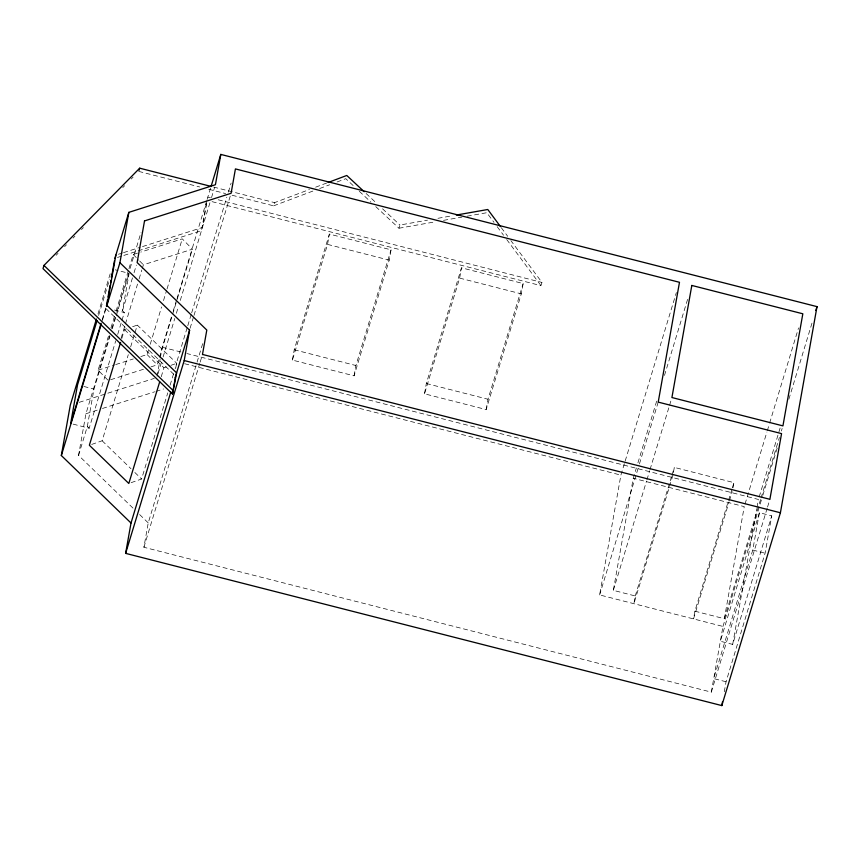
<?xml version="1.0" encoding="UTF-8"?>
<svg xmlns="http://www.w3.org/2000/svg" width="860" height="860" viewBox="0 0 860 860"><rect width="100%" height="100%" fill="white"/><g stroke="black" fill="none" stroke-linecap="round" stroke-linejoin="round"><path stroke-width="0.64" stroke-dasharray="4.3 3.22" d="M132.956 508.077L78.55 455.37L85.946 413.735L109.768 335.325M78.55 455.37L87.333 426.442L93.977 389.053L109.983 336.346M121.991 320.253L124.334 312.535L122.485 310.75L129.129 273.362L115.208 269.814M157.068 376.25L160.111 359.104M160.347 357.781L162.218 347.236L171.591 316.383M767.163 508.303L711.317 692.128L143.9 547.261L148.232 522.88L196.66 363.479M175.698 368.155L176.838 361.738L187.383 327.036M206.378 202.971L201.466 230.663L122.539 255.839M206.658 203.713L202.444 227.448L141.341 246.949M292.389 360.082L294.227 349.773L329.369 234.081L391.053 249.83L389.214 260.128L354.073 375.831L292.389 360.082L327.542 244.391L329.369 234.081M354.073 375.831L355.9 365.521L391.053 249.83M424.496 393.805L426.323 383.506L461.476 267.804L523.149 283.553L521.321 293.862L486.169 409.553L424.496 393.805L459.648 278.113L461.476 267.804M486.169 409.553L488.007 399.244L523.149 283.553M711.317 692.128L722.98 626.435L599.624 594.937L620.899 475.118L624.801 462.261M672.95 475.139L633.895 603.688L635.26 595.958L613.33 590.358L633.239 478.267L636.357 467.99M673.401 472.559L674.315 467.41L733.935 482.632L733.021 487.792M731.989 489.06L694.88 611.18L693.515 618.91L729.054 501.928M694.88 611.18L724.346 618.705L744.255 506.615L633.239 478.267M724.27 691.795L726.055 681.754L765.11 553.206L771.742 515.85L759.401 512.7L720.347 641.248L732.688 644.398L771.742 515.85M732.688 644.398L756.779 508.679M757.015 507.368L758.413 499.456L186.889 353.535M726.055 681.754L713.714 678.604L752.769 550.056L759.401 512.7M97.997 313.911L110.886 271.491M98.62 315.437L109.553 279.446M102.297 319.382L105.812 307.815M102.34 320.554L106.242 307.697M143.437 369.273L108.242 380.496L98.094 370.187L108.639 335.475M110.983 327.757L114.498 316.19M116.068 311.051L128.559 269.911M128.957 268.632L133.246 254.485L139.535 252.485M111.714 328.896L115.229 317.329M116.799 312.18L128.516 273.62M130.075 268.481L141.008 232.479M112.327 328.638L115.842 317.071M116.24 315.781L128.731 274.652M122.485 310.75L132.505 277.769M134.053 272.695L136.364 265.084M73.132 424.13L89.182 428.237L115.745 340.818M117.691 334.389L121.593 321.533M121.131 338.077L125.044 325.22M125.431 323.94L137.535 284.09M139.105 278.952L141.835 269.954M142.222 268.664L143.394 264.805L192.414 249.174L182.266 238.854L140.793 252.087M121.776 338.55L124.506 329.552L127.989 328.337M91.676 444.437L102.136 440.782L128.301 354.653M130.645 346.935L137.278 325.091L176.741 363.318L175.171 368.456M140.836 356.545L147.114 354.546L148.683 349.407M150.242 344.258L161.562 306.977M163.518 300.559L166.647 290.271M167.033 288.981L182.266 238.854M173.15 311.245L176.666 299.678M177.063 298.388L206.744 200.692M207.131 199.402L210.646 187.835M150.984 366.865L157.262 364.866L159.218 358.437M159.605 357.147L192.414 249.174M158.003 373.702L162.69 358.287M163.088 356.997L174.795 318.437M176.364 313.287L178.31 306.859M180.267 300.43L209.947 202.734M211.517 197.596L214.634 187.319M161.228 376.777L163.959 367.779L169.764 365.747M187.77 325.746L191.285 314.179M191.673 312.889L226.825 197.198M228.394 192.059L231.125 183.062M131.139 482.664L141.588 479.009L167.754 392.88M170.097 385.162L173.612 373.595M190.081 328.273L193.597 316.706M193.984 315.416L231.093 193.296M197.048 362.189L203.293 341.624M143.9 547.261L199.746 363.436M200.143 362.146L202.487 354.438M232.103 195.242L273.609 205.841L274.576 202.627L309.428 189.523M375.766 206.615L398.965 228.233L399.943 225.019L427.474 220.16M212.054 201.659L540.983 285.649L541.961 282.435L510.894 240.606M625.198 460.981L676.358 292.583M637.926 462.841L656.664 401.136M664.479 375.433L687.914 298.302M599.624 594.937L639.077 465.11M639.464 463.819L658.212 402.114M613.33 590.358L646.526 481.095M646.924 479.805L649.655 470.807M650.042 469.528L669.188 406.533M669.574 405.254L671.531 398.825M635.26 595.958L671.585 476.408M671.972 475.128L674.315 467.41M732.376 487.77L733.935 482.632M729.441 500.649L732.172 491.651M745.029 504.046L766.905 432.053M767.292 430.774L769.249 424.346M769.635 423.055L798.542 327.929M759.197 496.887L780.289 427.474M788.878 399.19L812.7 320.78M724.346 618.705L760.67 499.155M761.068 497.875L779.418 437.45M781.375 431.021L782.149 428.452M722.98 626.435L762.422 496.607M762.82 495.317L777.268 447.759M767.55 507.024L769.893 499.305M56.136 255.269L58.018 253.367M64.586 246.691L66.456 244.788M73.035 238.112L74.906 236.21M81.474 229.534L83.356 227.631M122.765 187.598L124.646 185.696M131.214 179.02L133.096 177.117M315.652 187.179L326.854 182.965M273.609 205.841L313.438 190.855M319.662 188.523L329.616 184.771M337.088 181.965L345.795 178.686L354.492 186.803M132.633 326.714L137.278 325.091M170.925 365.339L176.741 363.318M118.422 254.259L122.238 253.033M123.517 252.636L140.062 247.347M117.444 257.473L121.26 256.248M98.094 370.187L114.434 364.973M115.692 364.565L133.289 358.953M79.174 402.34L154.284 378.379M85.946 413.735L97.395 410.08M102.49 408.457L154.682 391.805M155.961 391.397L163.594 388.967M437.966 218.3L452.381 215.752M398.965 228.233L435.676 221.751M443.545 220.353L461.895 217.118M467.141 216.182L486.814 212.71L493.984 222.364M213.624 187.061L274.576 202.627M138.729 171.398L199.681 186.964M208.754 189.275L225.621 193.586M207.83 197.123L210.431 197.789M218.225 199.778L541.961 282.435M327.542 244.391L389.214 260.128M459.648 278.113L521.321 293.862M294.227 349.773L355.9 365.521M426.323 383.506L488.007 399.244M114.455 310.019L124.334 312.535M162.218 347.236L181.75 352.224M184.631 363.726L620.899 475.118M752.769 550.056L765.11 553.206M83.85 386.473L93.977 389.053M366.102 193.489L376.744 203.401M382.539 208.808L399.943 225.019M359.329 191.307L370.929 202.111M105.963 308.622L173.731 374.283M124.506 329.552L163.959 367.779M87.333 426.442L89.182 428.237M102.136 440.782L130.999 468.754M134.848 472.484L141.588 479.009M139.632 514.559L148.232 522.88M133.246 254.485L138.782 260.118M139.707 261.053L143.394 264.805M147.114 354.546L157.262 364.866M501.326 227.728L507.701 236.317M497.166 226.653L503.541 235.231M506.733 239.531L540.983 285.649"/><path stroke-width="1.29" d="M211.044 186.555L220.805 154.413L817 306.633L780.407 512.764L721.82 705.587L125.624 553.367L131.01 523.03L61.329 455.52L70.273 405.178L96.438 319.049M111.306 276.888L111.768 274.318M106.414 306.042L107.564 299.592M108.027 297.012L110.091 285.391M110.542 282.811L111.005 280.231M111.456 277.64L114.444 260.859M115.874 255.065L106.941 305.408L176.612 372.917L172.462 394.041L43 268.621L43.978 265.407L139.696 168.184L211.033 186.394M106.629 306.407L119.916 262.708L128.85 212.355L215.419 184.739L220.805 154.413M172.462 394.041L172.914 391.483M173.365 388.924L175.408 377.411M125.624 553.367L184.201 360.544L189.587 330.219L119.916 262.708M721.82 705.587L722.486 701.824M139.051 170.323L139.696 168.184M114.788 258.634L128.85 212.355M97.051 320.587L77.529 384.861L70.67 423.507L101.125 323.242M61.329 455.52L101.168 324.403M120.604 342.409L89.354 445.243L128.817 483.471L159.67 381.915M131.01 523.03L170.839 391.913M175.139 377.776L189.587 330.219M815.828 310.492L817 306.633M328.101 182.503L346.773 175.472L364.178 191.694M456.316 215.054L487.781 209.496L500.531 226.664M184.201 360.544L780.407 512.764M43.978 265.407L173.43 390.838M144.523 220.912L137.138 262.547L206.808 330.057L202.487 354.438L769.893 499.305L781.557 433.612L658.212 402.114L679.486 282.295L235.425 168.915L231.093 193.296L144.523 220.912M691.816 285.445L671.918 397.535L782.933 425.883L802.832 313.792L691.816 285.445"/></g></svg>
